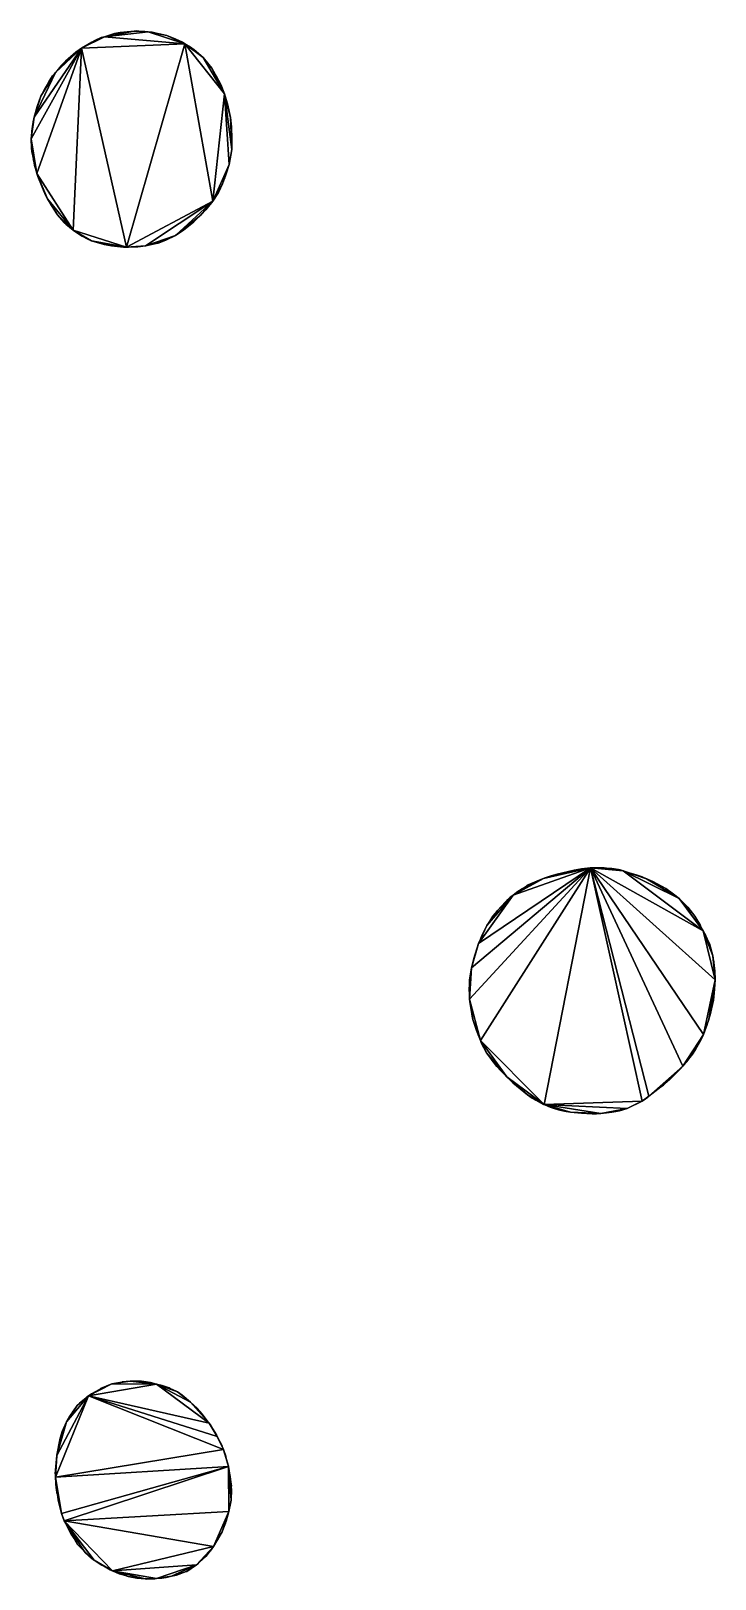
# Model space of a CAD drawing. Extents: x -75 to 84, y -69 to 71.
# Drawn here: x 25.6 to 83.5, y -60.4 to 70.7 of the extents above; entities that cross this region are included whole.
import ezdxf

# ---------------------------------------------------------------- set-up
doc = ezdxf.new("R2010")
doc.units = 0

msp = doc.modelspace()

# ---------------------------------------------------------------- linework, layer by layer
for points in [[(31.83, 70.19, 138), (30.74, 69.72, 138), (29.87, 69.21, 138)], [(38.64, 69.6, 138), (31.83, 70.19, 138), (29.87, 69.21, 138)], [(30.74, 69.72, 138), (29.93, 69.25, 138), (29.87, 69.21, 138)], [(33.68, 52.38, 138), (38.64, 69.6, 138), (29.87, 69.21, 138)], [(31.83, 70.19, 138), (31.01, 69.86, 138), (30.74, 69.72, 138)], [(31.83, 70.19, 138), (31.55, 70.11, 138), (31.01, 69.86, 138)], [(34.33, 70.66, 138), (32.68, 70.45, 138), (31.83, 70.19, 138)], [(35.53, 70.61, 138), (34.33, 70.66, 138), (31.83, 70.19, 138)], [(38.64, 69.6, 138), (35.53, 70.61, 138), (31.83, 70.19, 138)], [(34.33, 70.66, 138), (33.16, 70.55, 138), (32.68, 70.45, 138)], [(33.68, 52.38, 138), (40.99, 56.26, 138), (38.64, 69.6, 138)], [(34.74, 70.67, 138), (34.54, 70.68, 138), (34.33, 70.66, 138)], [(35.53, 70.61, 138), (34.74, 70.67, 138), (34.33, 70.66, 138)], [(35.53, 70.61, 138), (35.23, 70.64, 138), (34.74, 70.67, 138)], [(36.31, 70.47, 138), (35.85, 70.56, 138), (35.53, 70.61, 138)], [(37.1, 70.28, 138), (36.31, 70.47, 138), (35.53, 70.61, 138)], [(38.64, 69.6, 138), (37.1, 70.28, 138), (35.53, 70.61, 138)], [(37.1, 70.28, 138), (36.6, 70.41, 138), (36.31, 70.47, 138)], [(37.87, 69.97, 138), (37.25, 70.23, 138), (37.1, 70.28, 138)], [(38.64, 69.6, 138), (37.87, 69.97, 138), (37.1, 70.28, 138)], [(38.64, 69.6, 138), (38.43, 69.72, 138), (37.87, 69.97, 138)], [(39.41, 69.08, 138), (39.12, 69.29, 138), (38.64, 69.6, 138)], [(40.17, 68.42, 138), (39.41, 69.08, 138), (38.64, 69.6, 138)], [(41.98, 65.35, 138), (40.17, 68.42, 138), (38.64, 69.6, 138)], [(40.99, 56.26, 138), (41.98, 65.35, 138), (38.64, 69.6, 138)], [(29.87, 69.21, 138), (25.86, 63.37, 138), (25.61, 61.54, 138)], [(29.87, 69.21, 138), (25.61, 61.54, 138), (26.09, 58.62, 138)], [(29.87, 69.21, 138), (27.68, 67.16, 138), (25.86, 63.37, 138)], [(29.87, 69.21, 138), (26.09, 58.62, 138), (29.17, 53.8, 138)], [(29.87, 69.21, 138), (29.41, 68.87, 138), (27.68, 67.16, 138)], [(29.41, 68.87, 138), (28.53, 68.11, 138), (27.68, 67.16, 138)], [(29.41, 68.87, 138), (28.94, 68.47, 138), (28.53, 68.11, 138)], [(29.17, 53.8, 138), (33.68, 52.38, 138), (29.87, 69.21, 138)], [(29.87, 69.21, 138), (29.49, 68.94, 138), (29.41, 68.87, 138)], [(40.17, 68.42, 138), (40.08, 68.5, 138), (39.41, 69.08, 138)], [(40.91, 67.52, 138), (40.76, 67.72, 138), (40.17, 68.42, 138)], [(41.98, 65.35, 138), (40.91, 67.52, 138), (40.17, 68.42, 138)], [(27.68, 67.16, 138), (26.44, 65.15, 138), (25.86, 63.37, 138)], [(27.68, 67.16, 138), (27.43, 66.88, 138), (26.44, 65.15, 138)], [(27.43, 66.88, 138), (27.13, 66.43, 138), (26.44, 65.15, 138)], [(27.43, 66.88, 138), (27.41, 66.85, 138), (27.13, 66.43, 138)], [(27.68, 67.16, 138), (27.48, 66.94, 138), (27.43, 66.88, 138)], [(28.53, 68.11, 138), (28.13, 67.71, 138), (27.68, 67.16, 138)], [(41.61, 66.26, 138), (41.31, 66.85, 138), (40.91, 67.52, 138)], [(41.98, 65.35, 138), (41.61, 66.26, 138), (40.91, 67.52, 138)], [(27.13, 66.43, 138), (26.81, 65.87, 138), (26.44, 65.15, 138)], [(41.98, 65.35, 138), (41.67, 66.15, 138), (41.61, 66.26, 138)], [(41.98, 65.35, 138), (41.72, 66.04, 138), (41.67, 66.15, 138)], [(26.44, 65.15, 138), (26.13, 64.29, 138), (25.86, 63.37, 138)], [(26.13, 64.29, 138), (25.97, 63.79, 138), (25.86, 63.37, 138)], [(26.44, 65.15, 138), (26.15, 64.36, 138), (26.13, 64.29, 138)], [(26.44, 65.15, 138), (26.4, 65.07, 138), (26.15, 64.36, 138)], [(40.99, 56.26, 138), (42.37, 59.37, 138), (41.98, 65.35, 138)], [(42.25, 64.52, 138), (42.24, 64.54, 138), (41.98, 65.35, 138)], [(42.5, 63.36, 138), (42.25, 64.52, 138), (41.98, 65.35, 138)], [(42.6, 60.63, 138), (42.5, 63.36, 138), (41.98, 65.35, 138)], [(42.37, 59.37, 138), (42.6, 60.63, 138), (41.98, 65.35, 138)], [(42.5, 63.36, 138), (42.43, 63.69, 138), (42.25, 64.52, 138)], [(25.86, 63.37, 138), (25.72, 62.61, 138), (25.61, 61.54, 138)], [(25.86, 63.37, 138), (25.78, 62.99, 138), (25.72, 62.61, 138)], [(25.86, 63.37, 138), (25.82, 63.22, 138), (25.78, 62.99, 138)], [(42.59, 62.57, 138), (42.52, 63.21, 138), (42.5, 63.36, 138)], [(42.6, 60.63, 138), (42.59, 62.57, 138), (42.5, 63.36, 138)], [(25.72, 62.61, 138), (25.65, 62.21, 138), (25.61, 61.54, 138)], [(42.6, 60.63, 138), (42.63, 61.86, 138), (42.59, 62.57, 138)], [(25.61, 61.54, 138), (25.6, 61.42, 138), (25.63, 60.76, 138)], [(25.61, 61.54, 138), (25.63, 60.76, 138), (26.09, 58.62, 138)], [(25.63, 60.76, 138), (25.65, 60.63, 138), (25.68, 60.46, 138)], [(25.63, 60.76, 138), (25.68, 60.46, 138), (26.09, 58.62, 138)], [(25.68, 60.46, 138), (25.77, 59.84, 138), (26.09, 58.62, 138)], [(42.37, 59.37, 138), (42.48, 59.84, 138), (42.6, 60.63, 138)], [(42.37, 59.37, 138), (42.6, 60.63, 138), (42.6, 60.63, 138)], [(42.6, 60.63, 138), (42.6, 60.63, 138), (42.6, 60.63, 138)], [(42.6, 60.63, 138), (42.6, 60.63, 138), (42.6, 60.63, 138)], [(25.77, 59.84, 138), (25.87, 59.31, 138), (26.09, 58.62, 138)], [(40.99, 56.26, 138), (41.82, 57.72, 138), (42.37, 59.37, 138)], [(41.82, 57.72, 138), (42.1, 58.49, 138), (42.37, 59.37, 138)], [(42.1, 58.49, 138), (42.29, 59.05, 138), (42.37, 59.37, 138)], [(26.09, 58.62, 138), (26.13, 58.47, 138), (26.18, 58.34, 138)], [(26.09, 58.62, 138), (26.18, 58.34, 138), (26.54, 57.45, 138)], [(26.09, 58.62, 138), (26.54, 57.45, 138), (27.01, 56.47, 138)], [(26.09, 58.62, 138), (27.01, 56.47, 138), (29.17, 53.8, 138)], [(26.18, 58.34, 138), (26.29, 58.04, 138), (26.54, 57.45, 138)], [(40.99, 56.26, 138), (41.47, 56.99, 138), (41.82, 57.72, 138)], [(41.47, 56.99, 138), (41.72, 57.5, 138), (41.82, 57.72, 138)], [(41.82, 57.72, 138), (42.04, 58.27, 138), (42.1, 58.49, 138)], [(26.54, 57.45, 138), (26.64, 57.21, 138), (26.86, 56.72, 138)], [(26.54, 57.45, 138), (26.86, 56.72, 138), (27.01, 56.47, 138)], [(26.86, 56.72, 138), (26.93, 56.59, 138), (27.01, 56.47, 138)], [(27.01, 56.47, 138), (27.32, 55.91, 138), (27.52, 55.6, 138)], [(27.01, 56.47, 138), (27.52, 55.6, 138), (27.84, 55.12, 138)], [(27.01, 56.47, 138), (27.84, 55.12, 138), (29.17, 53.8, 138)], [(40.99, 56.26, 138), (41.29, 56.7, 138), (41.47, 56.99, 138)], [(27.52, 55.6, 138), (27.67, 55.37, 138), (27.84, 55.12, 138)], [(27.84, 55.12, 138), (28.19, 54.71, 138), (28.41, 54.46, 138)], [(27.84, 55.12, 138), (28.41, 54.46, 138), (29.17, 53.8, 138)], [(33.68, 52.38, 138), (35.31, 52.49, 138), (40.99, 56.26, 138)], [(35.31, 52.49, 138), (37.85, 53.37, 138), (40.99, 56.26, 138)], [(37.85, 53.37, 138), (39.87, 54.99, 138), (40.99, 56.26, 138)], [(39.87, 54.99, 138), (40.4, 55.53, 138), (40.99, 56.26, 138)], [(39.87, 54.99, 138), (40.02, 55.12, 138), (40.4, 55.53, 138)], [(40.4, 55.53, 138), (40.73, 55.91, 138), (40.99, 56.26, 138)], [(28.41, 54.46, 138), (28.55, 54.33, 138), (29.17, 53.8, 138)], [(29.17, 53.8, 138), (29.72, 53.43, 138), (29.94, 53.3, 138)], [(29.17, 53.8, 138), (29.94, 53.3, 138), (30.71, 52.92, 138)], [(29.17, 53.8, 138), (30.71, 52.92, 138), (33.68, 52.38, 138)], [(37.85, 53.37, 138), (38.66, 53.92, 138), (39.87, 54.99, 138)], [(37.85, 53.37, 138), (38.54, 53.84, 138), (38.66, 53.92, 138)], [(38.66, 53.92, 138), (39.4, 54.53, 138), (39.87, 54.99, 138)], [(29.94, 53.3, 138), (30.42, 53.04, 138), (30.71, 52.92, 138)], [(30.71, 52.92, 138), (31.79, 52.59, 138), (32.27, 52.5, 138)], [(30.71, 52.92, 138), (32.27, 52.5, 138), (33.68, 52.38, 138)], [(32.27, 52.5, 138), (32.41, 52.49, 138), (33.68, 52.38, 138)], [(32.41, 52.49, 138), (33.42, 52.38, 138), (33.68, 52.38, 138)], [(33.68, 52.38, 138), (33.85, 52.38, 138), (35.31, 52.49, 138)], [(33.85, 52.38, 138), (34.07, 52.39, 138), (35.31, 52.49, 138)], [(34.07, 52.39, 138), (34.64, 52.39, 138), (35.31, 52.49, 138)], [(35.31, 52.49, 138), (36.29, 52.7, 138), (37.85, 53.37, 138)], [(35.31, 52.49, 138), (35.43, 52.5, 138), (36.29, 52.7, 138)], [(35.43, 52.5, 138), (36.21, 52.68, 138), (36.29, 52.7, 138)], [(36.29, 52.7, 138), (36.36, 52.72, 138), (37.85, 53.37, 138)], [(36.29, 52.7, 138), (36.32, 52.7, 138), (36.36, 52.72, 138)], [(36.36, 52.72, 138), (37.03, 52.97, 138), (37.85, 53.37, 138)], [(72.99, -0.19, 138), (62.9, -8.64, 138), (62.73, -11.3, 138)], [(72.99, -0.19, 138), (62.73, -11.3, 138), (63.66, -14.79, 138)], [(72.99, -0.19, 138), (63.5, -6.59, 138), (62.9, -8.64, 138)], [(72.99, -0.19, 138), (66.43, -2.48, 138), (63.5, -6.59, 138)], [(72.99, -0.19, 138), (63.66, -14.79, 138), (69.05, -20.22, 138)], [(72.99, -0.19, 138), (69.01, -1.07, 138), (66.43, -2.48, 138)], [(69.01, -1.07, 138), (67.44, -1.8, 138), (66.43, -2.48, 138)], [(69.01, -1.07, 138), (68.44, -1.3, 138), (67.44, -1.8, 138)], [(68.44, -1.3, 138), (67.72, -1.63, 138), (67.44, -1.8, 138)], [(69.01, -1.07, 138), (68.51, -1.27, 138), (68.44, -1.3, 138)], [(72.99, -0.19, 138), (71.13, -0.48, 138), (69.01, -1.07, 138)], [(71.13, -0.48, 138), (69.65, -0.86, 138), (69.01, -1.07, 138)], [(69.65, -0.86, 138), (69.05, -1.05, 138), (69.01, -1.07, 138)], [(77.37, -19.92, 138), (72.99, -0.19, 138), (69.05, -20.22, 138)], [(71.13, -0.48, 138), (70.06, -0.74, 138), (69.65, -0.86, 138)], [(72.99, -0.19, 138), (72.22, -0.26, 138), (71.13, -0.48, 138)], [(72.22, -0.26, 138), (71.6, -0.38, 138), (71.13, -0.48, 138)], [(72.99, -0.19, 138), (72.86, -0.2, 138), (72.22, -0.26, 138)], [(73.92, -0.18, 138), (73.51, -0.17, 138), (72.99, -0.19, 138)], [(74.57, -0.22, 138), (73.92, -0.18, 138), (72.99, -0.19, 138)], [(75.76, -0.43, 138), (74.57, -0.22, 138), (72.99, -0.19, 138)], [(82.54, -5.51, 138), (75.76, -0.43, 138), (72.99, -0.19, 138)], [(83.54, -9.67, 138), (82.54, -5.51, 138), (72.99, -0.19, 138)], [(82.56, -14.28, 138), (83.54, -9.67, 138), (72.99, -0.19, 138)], [(80.81, -16.96, 138), (82.56, -14.28, 138), (72.99, -0.19, 138)], [(77.94, -19.5, 138), (80.81, -16.96, 138), (72.99, -0.19, 138)], [(77.37, -19.92, 138), (77.94, -19.5, 138), (72.99, -0.19, 138)], [(74.57, -0.22, 138), (74.15, -0.19, 138), (73.92, -0.18, 138)], [(75.36, -0.33, 138), (74.79, -0.24, 138), (74.57, -0.22, 138)], [(75.76, -0.43, 138), (75.36, -0.33, 138), (74.57, -0.22, 138)], [(75.76, -0.43, 138), (75.51, -0.36, 138), (75.36, -0.33, 138)], [(76.26, -0.59, 138), (76.08, -0.53, 138), (75.76, -0.43, 138)], [(77.73, -1.1, 138), (76.26, -0.59, 138), (75.76, -0.43, 138)], [(80.49, -2.76, 138), (77.73, -1.1, 138), (75.76, -0.43, 138)], [(82.54, -5.51, 138), (80.49, -2.76, 138), (75.76, -0.43, 138)], [(77.73, -1.1, 138), (76.94, -0.8, 138), (76.26, -0.59, 138)], [(77.73, -1.1, 138), (77.37, -0.95, 138), (76.94, -0.8, 138)], [(78.26, -1.34, 138), (78, -1.21, 138), (77.73, -1.1, 138)], [(79.36, -1.93, 138), (78.26, -1.34, 138), (77.73, -1.1, 138)], [(80.49, -2.76, 138), (79.36, -1.93, 138), (77.73, -1.1, 138)], [(66.43, -2.48, 138), (64.2, -5.06, 138), (63.5, -6.59, 138)], [(66.43, -2.48, 138), (65.11, -3.78, 138), (64.2, -5.06, 138)], [(66.43, -2.48, 138), (65.9, -2.95, 138), (65.11, -3.78, 138)], [(66.43, -2.48, 138), (66.19, -2.67, 138), (65.9, -2.95, 138)], [(67.44, -1.8, 138), (66.84, -2.19, 138), (66.43, -2.48, 138)], [(66.84, -2.19, 138), (66.69, -2.29, 138), (66.43, -2.48, 138)], [(67.44, -1.8, 138), (67.19, -1.95, 138), (66.84, -2.19, 138)], [(79.36, -1.93, 138), (79.35, -1.92, 138), (78.26, -1.34, 138)], [(80.02, -2.4, 138), (79.37, -1.93, 138), (79.36, -1.93, 138)], [(80.49, -2.76, 138), (80.02, -2.4, 138), (79.36, -1.93, 138)], [(65.11, -3.78, 138), (64.21, -5.05, 138), (64.2, -5.06, 138)], [(65.11, -3.78, 138), (64.7, -4.27, 138), (64.21, -5.05, 138)], [(65.9, -2.95, 138), (65.79, -3.05, 138), (65.11, -3.78, 138)], [(81.22, -3.52, 138), (80.87, -3.13, 138), (80.49, -2.76, 138)], [(81.82, -4.28, 138), (81.22, -3.52, 138), (80.49, -2.76, 138)], [(82.54, -5.51, 138), (81.82, -4.28, 138), (80.49, -2.76, 138)], [(81.82, -4.28, 138), (81.65, -4.05, 138), (81.22, -3.52, 138)], [(64.2, -5.06, 138), (63.56, -6.47, 138), (63.5, -6.59, 138)], [(64.2, -5.06, 138), (63.76, -5.94, 138), (63.56, -6.47, 138)], [(82.3, -5.05, 138), (82.1, -4.71, 138), (81.82, -4.28, 138)], [(82.54, -5.51, 138), (82.3, -5.05, 138), (81.82, -4.28, 138)], [(82.88, -6.16, 138), (82.72, -5.82, 138), (82.54, -5.51, 138)], [(83.06, -6.59, 138), (82.88, -6.16, 138), (82.54, -5.51, 138)], [(83.36, -7.63, 138), (83.06, -6.59, 138), (82.54, -5.51, 138)], [(83.54, -9.67, 138), (83.36, -7.63, 138), (82.54, -5.51, 138)], [(63.5, -6.59, 138), (63.11, -7.84, 138), (62.9, -8.64, 138)], [(63.11, -7.84, 138), (63.02, -8.13, 138), (62.9, -8.64, 138)], [(63.5, -6.59, 138), (63.18, -7.59, 138), (63.11, -7.84, 138)], [(63.5, -6.59, 138), (63.24, -7.36, 138), (63.18, -7.59, 138)], [(83.36, -7.63, 138), (83.3, -7.36, 138), (83.06, -6.59, 138)], [(83.52, -8.9, 138), (83.45, -8.13, 138), (83.36, -7.63, 138)], [(83.54, -9.67, 138), (83.52, -8.9, 138), (83.36, -7.63, 138)], [(62.9, -8.64, 138), (62.85, -8.9, 138), (62.73, -9.67, 138)], [(62.9, -8.64, 138), (62.73, -9.67, 138), (62.73, -11.3, 138)], [(83.54, -9.67, 138), (83.53, -9.33, 138), (83.52, -8.9, 138)], [(62.73, -9.67, 138), (62.68, -10.44, 138), (62.73, -11.3, 138)], [(82.56, -14.28, 138), (83.01, -13.03, 138), (83.54, -9.67, 138)], [(83.01, -13.03, 138), (83.41, -11.39, 138), (83.54, -9.67, 138)], [(83.41, -11.39, 138), (83.5, -10.46, 138), (83.54, -9.67, 138)], [(83.41, -11.39, 138), (83.44, -11.2, 138), (83.5, -10.46, 138)], [(83.5, -10.46, 138), (83.51, -10.44, 138), (83.54, -9.67, 138)], [(62.73, -11.3, 138), (62.75, -11.41, 138), (62.8, -11.69, 138)], [(62.73, -11.3, 138), (62.8, -11.69, 138), (63.03, -13.01, 138)], [(62.73, -11.3, 138), (63.03, -13.01, 138), (63.66, -14.79, 138)], [(62.8, -11.69, 138), (62.95, -12.74, 138), (63.03, -13.01, 138)], [(83.01, -13.03, 138), (83.1, -12.74, 138), (83.41, -11.39, 138)], [(83.1, -12.74, 138), (83.29, -11.97, 138), (83.41, -11.39, 138)], [(63.03, -13.01, 138), (63.17, -13.51, 138), (63.33, -13.95, 138)], [(63.03, -13.01, 138), (63.33, -13.95, 138), (63.66, -14.79, 138)], [(82.56, -14.28, 138), (82.62, -14.15, 138), (83.01, -13.03, 138)], [(82.62, -14.15, 138), (82.87, -13.51, 138), (83.01, -13.03, 138)], [(63.33, -13.95, 138), (63.45, -14.28, 138), (63.66, -14.79, 138)], [(80.81, -16.96, 138), (81.87, -15.57, 138), (82.56, -14.28, 138)], [(81.87, -15.57, 138), (82.33, -14.76, 138), (82.56, -14.28, 138)], [(82.33, -14.76, 138), (82.53, -14.36, 138), (82.56, -14.28, 138)], [(63.66, -14.79, 138), (63.73, -14.97, 138), (63.76, -15.05, 138)], [(63.66, -14.79, 138), (63.76, -15.05, 138), (64.18, -15.83, 138)], [(63.66, -14.79, 138), (64.18, -15.83, 138), (65.9, -17.86, 138)], [(63.66, -14.79, 138), (65.9, -17.86, 138), (69.05, -20.22, 138)], [(63.76, -15.05, 138), (64.18, -15.82, 138), (64.18, -15.83, 138)], [(80.81, -16.96, 138), (81.63, -15.94, 138), (81.87, -15.57, 138)], [(81.63, -15.94, 138), (81.77, -15.73, 138), (81.87, -15.57, 138)], [(81.87, -15.57, 138), (82.17, -15.05, 138), (82.33, -14.76, 138)], [(64.18, -15.83, 138), (64.72, -16.6, 138), (65.06, -17.01, 138)], [(64.18, -15.83, 138), (65.06, -17.01, 138), (65.9, -17.86, 138)], [(65.06, -17.01, 138), (65.39, -17.37, 138), (65.9, -17.86, 138)], [(77.94, -19.5, 138), (78.95, -18.72, 138), (80.81, -16.96, 138)], [(78.95, -18.72, 138), (79.69, -18.09, 138), (80.81, -16.96, 138)], [(79.69, -18.09, 138), (79.73, -18.06, 138), (80.81, -16.96, 138)], [(79.73, -18.06, 138), (80.66, -17.15, 138), (80.81, -16.96, 138)], [(80.81, -16.96, 138), (81.17, -16.57, 138), (81.63, -15.94, 138)], [(65.9, -17.86, 138), (66.04, -18.01, 138), (66.42, -18.38, 138)], [(65.9, -17.86, 138), (66.42, -18.38, 138), (67.66, -19.4, 138)], [(65.9, -17.86, 138), (67.66, -19.4, 138), (69.05, -20.22, 138)], [(78.95, -18.72, 138), (79.16, -18.57, 138), (79.69, -18.09, 138)], [(66.42, -18.38, 138), (67.47, -19.26, 138), (67.66, -19.4, 138)], [(67.66, -19.4, 138), (68.05, -19.67, 138), (68.36, -19.86, 138)], [(67.66, -19.4, 138), (68.36, -19.86, 138), (69.05, -20.22, 138)], [(77.37, -19.92, 138), (77.64, -19.72, 138), (77.94, -19.5, 138)], [(77.64, -19.72, 138), (77.83, -19.6, 138), (77.94, -19.5, 138)], [(68.36, -19.86, 138), (69, -20.2, 138), (69.05, -20.22, 138)], [(69.05, -20.22, 138), (76.08, -20.54, 138), (77.37, -19.92, 138)], [(69.05, -20.22, 138), (69.37, -20.36, 138), (69.58, -20.44, 138)], [(69.05, -20.22, 138), (69.58, -20.44, 138), (69.83, -20.51, 138)], [(69.05, -20.22, 138), (69.83, -20.51, 138), (70.63, -20.74, 138)], [(69.05, -20.22, 138), (70.63, -20.74, 138), (71.3, -20.85, 138)], [(69.05, -20.22, 138), (71.3, -20.85, 138), (73.87, -20.98, 138)], [(69.05, -20.22, 138), (73.87, -20.98, 138), (76.08, -20.54, 138)], [(69.83, -20.51, 138), (70.29, -20.66, 138), (70.63, -20.74, 138)], [(70.63, -20.74, 138), (70.93, -20.8, 138), (71.3, -20.85, 138)], [(71.3, -20.85, 138), (72.22, -20.96, 138), (73.13, -20.99, 138)], [(71.3, -20.85, 138), (73.13, -20.99, 138), (73.87, -20.98, 138)], [(73.87, -20.98, 138), (74.95, -20.83, 138), (76.08, -20.54, 138)], [(73.87, -20.98, 138), (74.79, -20.86, 138), (74.95, -20.83, 138)], [(73.87, -20.98, 138), (74.57, -20.89, 138), (74.79, -20.86, 138)], [(74.95, -20.83, 138), (75.44, -20.74, 138), (76.08, -20.54, 138)], [(76.08, -20.54, 138), (76.72, -20.25, 138), (77.37, -19.92, 138)], [(76.08, -20.54, 138), (76.15, -20.52, 138), (76.72, -20.25, 138)], [(76.72, -20.25, 138), (76.94, -20.14, 138), (77.37, -19.92, 138)], [(73.13, -20.99, 138), (73.49, -21, 138), (73.87, -20.98, 138)], [(32.46, -43.87, 138), (31.39, -44.33, 138), (30.48, -44.88, 138)], [(36.22, -43.88, 138), (32.46, -43.87, 138), (30.48, -44.88, 138)], [(40.68, -47.18, 138), (36.22, -43.88, 138), (30.48, -44.88, 138)], [(31.39, -44.33, 138), (30.71, -44.71, 138), (30.48, -44.88, 138)], [(32.46, -43.87, 138), (31.5, -44.27, 138), (31.39, -44.33, 138)], [(32.46, -43.87, 138), (31.57, -44.24, 138), (31.5, -44.27, 138)], [(33.99, -43.64, 138), (33.28, -43.71, 138), (32.46, -43.87, 138)], [(36.22, -43.88, 138), (33.99, -43.64, 138), (32.46, -43.87, 138)], [(33.28, -43.71, 138), (32.51, -43.86, 138), (32.46, -43.87, 138)], [(33.99, -43.64, 138), (33.31, -43.7, 138), (33.28, -43.71, 138)], [(34.95, -43.65, 138), (34.71, -43.63, 138), (33.99, -43.64, 138)], [(36.22, -43.88, 138), (34.95, -43.65, 138), (33.99, -43.64, 138)], [(36.22, -43.88, 138), (35.35, -43.7, 138), (34.95, -43.65, 138)], [(36.22, -43.88, 138), (35.73, -43.76, 138), (35.35, -43.7, 138)], [(37.3, -44.21, 138), (36.71, -43.99, 138), (36.22, -43.88, 138)], [(37.38, -44.25, 138), (37.3, -44.21, 138), (36.22, -43.88, 138)], [(38, -44.55, 138), (37.38, -44.25, 138), (36.22, -43.88, 138)], [(39.11, -45.41, 138), (38, -44.55, 138), (36.22, -43.88, 138)], [(40.68, -47.18, 138), (39.11, -45.41, 138), (36.22, -43.88, 138)], [(37.3, -44.21, 138), (37.27, -44.19, 138), (36.71, -43.99, 138)], [(37.38, -44.25, 138), (37.34, -44.22, 138), (37.3, -44.21, 138)], [(38, -44.55, 138), (37.95, -44.51, 138), (37.38, -44.25, 138)], [(39.11, -45.41, 138), (38.4, -44.82, 138), (38, -44.55, 138)], [(30.48, -44.88, 138), (27.78, -49.92, 138), (27.67, -51.76, 138)], [(41.89, -49.42, 138), (30.48, -44.88, 138), (27.67, -51.76, 138)], [(30.48, -44.88, 138), (28.6, -47.08, 138), (27.78, -49.92, 138)], [(30.48, -44.88, 138), (29.51, -45.71, 138), (28.6, -47.08, 138)], [(29.51, -45.71, 138), (28.83, -46.68, 138), (28.6, -47.08, 138)], [(29.51, -45.71, 138), (29.15, -46.17, 138), (28.83, -46.68, 138)], [(30.48, -44.88, 138), (30.26, -45.06, 138), (29.51, -45.71, 138)], [(30.26, -45.06, 138), (29.71, -45.5, 138), (29.51, -45.71, 138)], [(30.48, -44.88, 138), (30.37, -44.96, 138), (30.26, -45.06, 138)], [(41.38, -48.32, 138), (40.68, -47.18, 138), (30.48, -44.88, 138)], [(41.89, -49.42, 138), (41.38, -48.32, 138), (30.48, -44.88, 138)], [(40.13, -46.44, 138), (39.66, -45.91, 138), (39.11, -45.41, 138)], [(40.68, -47.18, 138), (40.13, -46.44, 138), (39.11, -45.41, 138)], [(28.6, -47.08, 138), (28.07, -48.46, 138), (27.78, -49.92, 138)], [(28.6, -47.08, 138), (28.25, -47.89, 138), (28.07, -48.46, 138)], [(28.6, -47.08, 138), (28.35, -47.61, 138), (28.25, -47.89, 138)], [(28.83, -46.68, 138), (28.7, -46.88, 138), (28.6, -47.08, 138)], [(28.07, -48.46, 138), (27.78, -49.86, 138), (27.78, -49.9, 138)], [(28.07, -48.46, 138), (27.78, -49.9, 138), (27.78, -49.92, 138)], [(28.25, -47.89, 138), (28.1, -48.36, 138), (28.07, -48.46, 138)], [(40.83, -47.4, 138), (40.71, -47.22, 138), (40.68, -47.18, 138)], [(41.3, -48.18, 138), (40.83, -47.4, 138), (40.68, -47.18, 138)], [(41.38, -48.32, 138), (41.3, -48.18, 138), (40.68, -47.18, 138)], [(41.78, -49.12, 138), (41.62, -48.77, 138), (41.38, -48.32, 138)], [(41.89, -49.42, 138), (41.78, -49.12, 138), (41.38, -48.32, 138)], [(42.33, -50.87, 138), (41.89, -49.42, 138), (27.67, -51.76, 138)], [(42.09, -50, 138), (42, -49.73, 138), (41.89, -49.42, 138)], [(42.32, -50.84, 138), (42.09, -50, 138), (41.89, -49.42, 138)], [(42.33, -50.87, 138), (42.32, -50.84, 138), (41.89, -49.42, 138)], [(27.78, -49.92, 138), (27.69, -50.88, 138), (27.65, -51.48, 138)], [(27.78, -49.92, 138), (27.65, -51.48, 138), (27.67, -51.76, 138)], [(42.33, -50.87, 138), (27.67, -51.76, 138), (28.18, -54.83, 138)], [(27.78, -49.92, 138), (27.7, -50.68, 138), (27.69, -50.88, 138)], [(42.33, -50.87, 138), (28.18, -54.83, 138), (28.42, -55.46, 138)], [(42.36, -54.66, 138), (42.33, -50.87, 138), (28.42, -55.46, 138)], [(42.33, -50.87, 138), (42.32, -50.86, 138), (42.32, -50.84, 138)], [(42.58, -52.53, 138), (42.51, -51.71, 138), (42.33, -50.87, 138)], [(42.57, -52.8, 138), (42.58, -52.53, 138), (42.33, -50.87, 138)], [(42.55, -53.7, 138), (42.57, -52.8, 138), (42.33, -50.87, 138)], [(42.36, -54.66, 138), (42.55, -53.7, 138), (42.33, -50.87, 138)], [(27.67, -51.76, 138), (27.68, -52.29, 138), (27.74, -52.72, 138)], [(27.67, -51.76, 138), (27.74, -52.72, 138), (27.78, -53.12, 138)], [(27.67, -51.76, 138), (27.78, -53.12, 138), (27.89, -53.67, 138)], [(27.67, -51.76, 138), (27.89, -53.67, 138), (28.18, -54.83, 138)], [(27.89, -53.67, 138), (27.93, -53.92, 138), (28.18, -54.83, 138)], [(42.36, -54.66, 138), (42.5, -54.13, 138), (42.55, -53.7, 138)], [(42.55, -53.7, 138), (42.59, -53.34, 138), (42.57, -52.8, 138)], [(28.18, -54.83, 138), (28.27, -55.09, 138), (28.37, -55.35, 138)], [(28.18, -54.83, 138), (28.37, -55.35, 138), (28.42, -55.46, 138)], [(41.05, -57.63, 138), (42.36, -54.66, 138), (28.42, -55.46, 138)], [(41.05, -57.63, 138), (41.79, -56.38, 138), (42.36, -54.66, 138)], [(41.79, -56.38, 138), (42.13, -55.5, 138), (42.36, -54.66, 138)], [(42.13, -55.5, 138), (42.31, -54.89, 138), (42.36, -54.66, 138)], [(28.42, -55.46, 138), (28.96, -56.58, 138), (29.25, -56.98, 138)], [(28.42, -55.46, 138), (29.25, -56.98, 138), (29.55, -57.46, 138)], [(28.42, -55.46, 138), (29.55, -57.46, 138), (30.1, -58.04, 138)], [(28.42, -55.46, 138), (30.1, -58.04, 138), (30.96, -58.79, 138)], [(28.42, -55.46, 138), (30.96, -58.79, 138), (32.51, -59.69, 138)], [(41.05, -57.63, 138), (28.42, -55.46, 138), (32.51, -59.69, 138)], [(41.79, -56.38, 138), (42.09, -55.64, 138), (42.13, -55.5, 138)], [(29.55, -57.46, 138), (29.68, -57.6, 138), (30.1, -58.04, 138)], [(39.63, -59.19, 138), (41.05, -57.63, 138), (32.51, -59.69, 138)], [(39.63, -59.19, 138), (39.88, -58.97, 138), (41.05, -57.63, 138)], [(39.88, -58.97, 138), (40.4, -58.48, 138), (41.05, -57.63, 138)], [(40.4, -58.48, 138), (40.77, -58.03, 138), (41.05, -57.63, 138)], [(40.77, -58.03, 138), (40.94, -57.81, 138), (41.05, -57.63, 138)], [(41.05, -57.63, 138), (41.4, -57.1, 138), (41.79, -56.38, 138)], [(41.4, -57.1, 138), (41.66, -56.63, 138), (41.79, -56.38, 138)], [(30.1, -58.04, 138), (30.2, -58.16, 138), (30.22, -58.18, 138)], [(30.1, -58.04, 138), (30.22, -58.18, 138), (30.96, -58.79, 138)], [(30.22, -58.18, 138), (30.58, -58.5, 138), (30.88, -58.75, 138)], [(30.22, -58.18, 138), (30.88, -58.75, 138), (30.96, -58.79, 138)], [(30.96, -58.79, 138), (31.6, -59.21, 138), (31.88, -59.36, 138)], [(30.96, -58.79, 138), (31.88, -59.36, 138), (32.31, -59.62, 138)], [(30.96, -58.79, 138), (32.31, -59.62, 138), (32.51, -59.69, 138)], [(39.63, -59.19, 138), (39.72, -59.13, 138), (39.88, -58.97, 138)], [(39.63, -59.19, 138), (32.51, -59.69, 138), (36.23, -60.34, 138)], [(32.51, -59.69, 138), (33.06, -59.95, 138), (33.72, -60.13, 138)], [(32.51, -59.69, 138), (33.72, -60.13, 138), (33.83, -60.17, 138)], [(32.51, -59.69, 138), (33.83, -60.17, 138), (35.26, -60.38, 138)], [(32.51, -59.69, 138), (35.26, -60.38, 138), (36.23, -60.34, 138)], [(33.83, -60.17, 138), (34.57, -60.31, 138), (35.26, -60.38, 138)], [(36.23, -60.34, 138), (37.5, -60.15, 138), (39.63, -59.19, 138)], [(36.23, -60.34, 138), (37.06, -60.27, 138), (37.5, -60.15, 138)], [(36.23, -60.34, 138), (36.67, -60.33, 138), (37.06, -60.27, 138)], [(37.5, -60.15, 138), (38.74, -59.76, 138), (39.63, -59.19, 138)], [(37.5, -60.15, 138), (37.92, -60.05, 138), (38.74, -59.76, 138)], [(38.74, -59.76, 138), (38.8, -59.74, 138), (39.63, -59.19, 138)], [(38.8, -59.74, 138), (38.82, -59.73, 138), (39.63, -59.19, 138)], [(35.26, -60.38, 138), (36.09, -60.36, 138), (36.23, -60.34, 138)], [(35.26, -60.38, 138), (35.41, -60.39, 138), (36.09, -60.36, 138)]]:
    msp.add_3dface(points)

doc.saveas('drawing.dxf')
